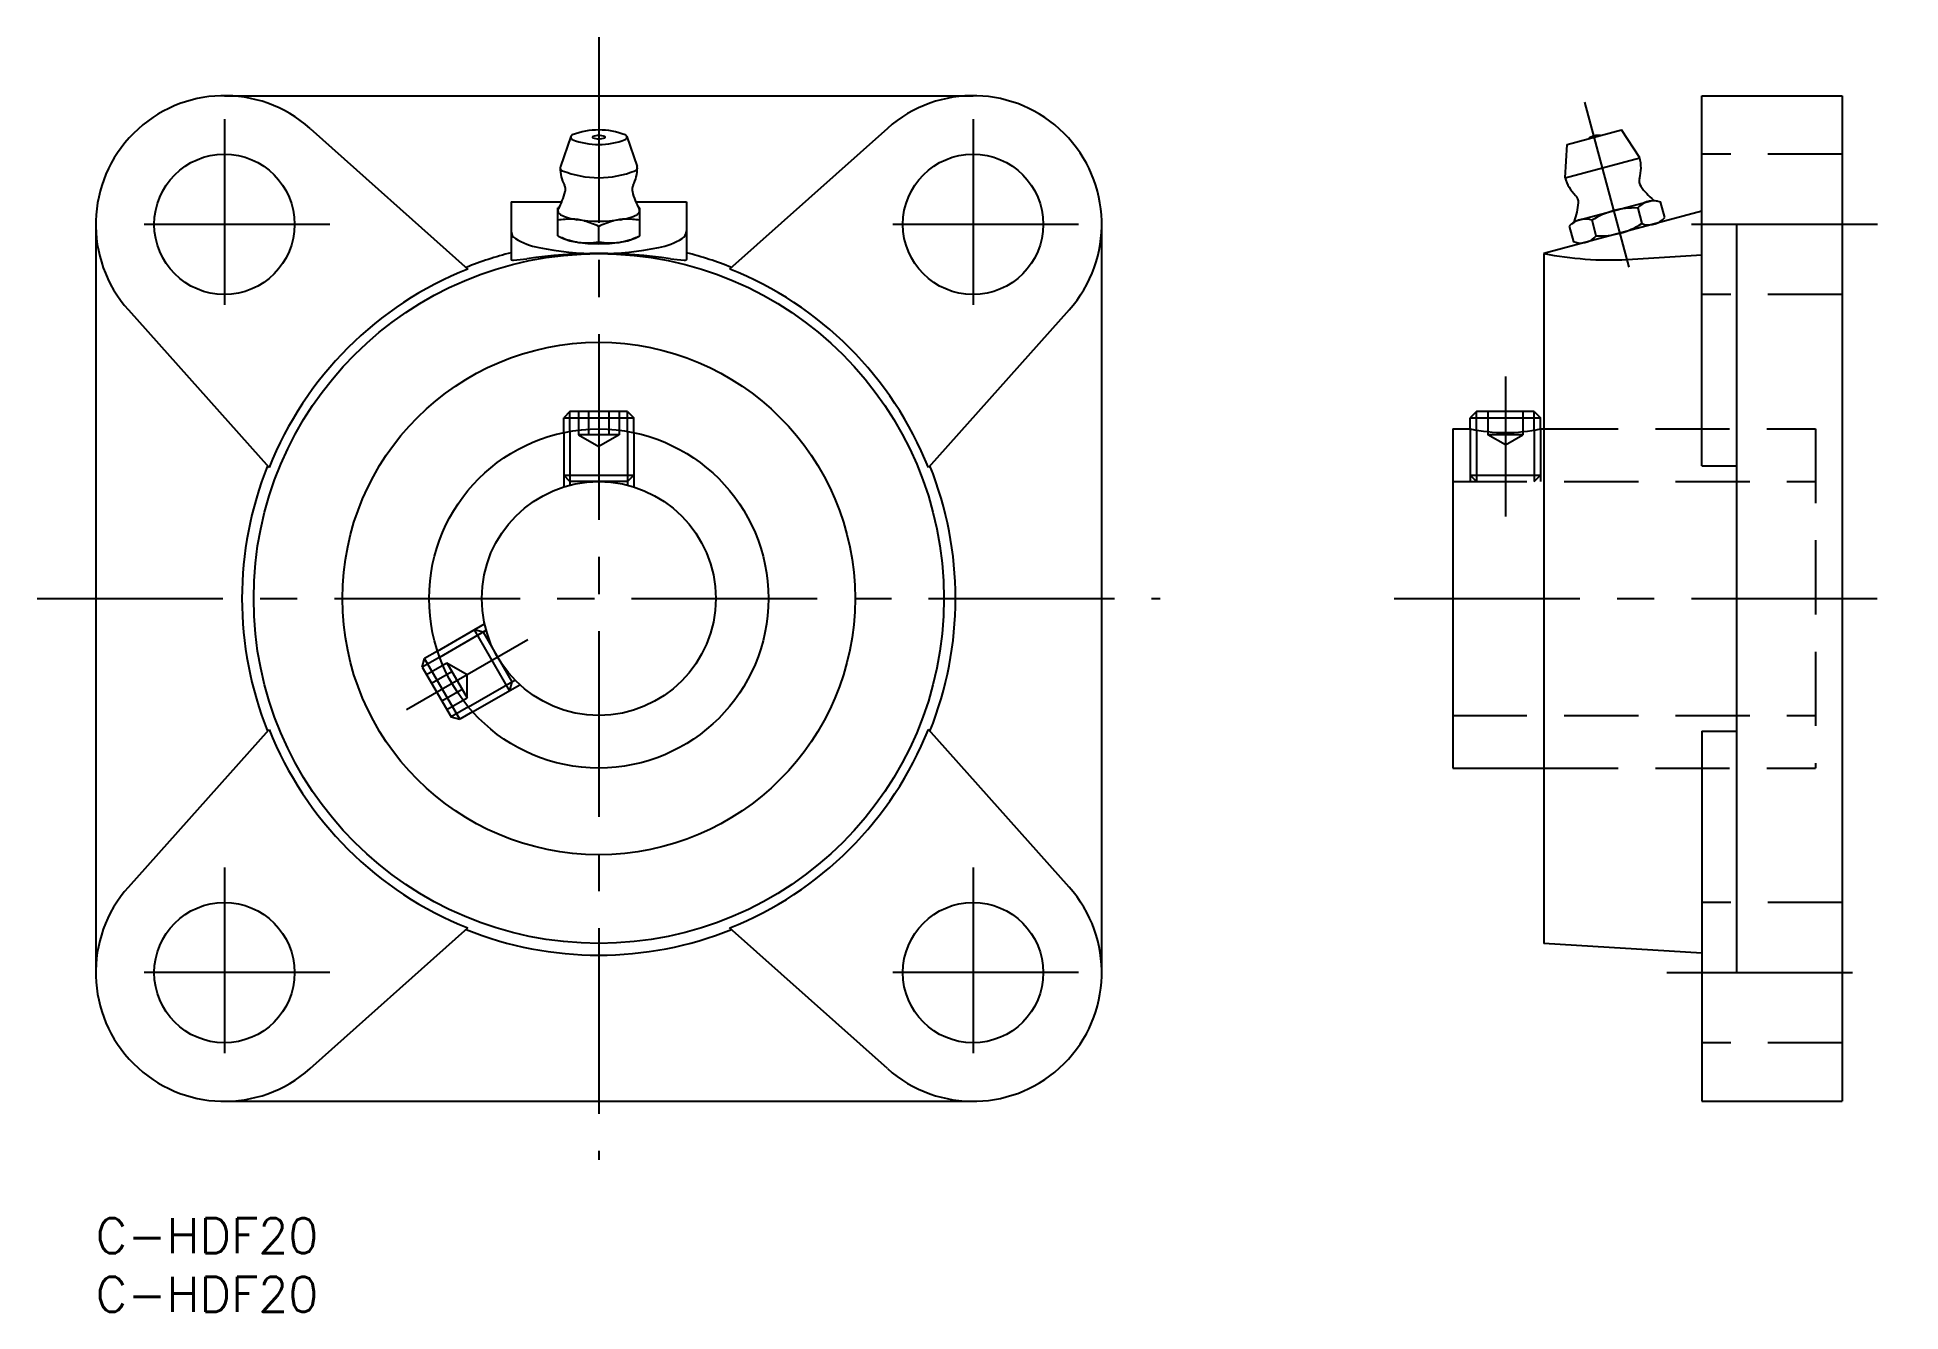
# Model space of a CAD drawing. Extents: x -5 to 154, y -8 to 101.
import ezdxf

# ---------------------------------------------------------------- set-up
doc = ezdxf.new("R2010")
doc.units = 0
doc.header["$LTSCALE"] = 0.5
doc.linetypes.add('CENTER', pattern=[50.8, 31.75, -6.35, 6.35, -6.35])
doc.linetypes.add('DASHED', pattern=[19.05, 12.7, -6.35])
for name, color, linetype in [('MSM_CENTER', 1, 'CENTER'), ('MSM_CONTINUOUS', 7, 'CONTINUOUS'), ('MSM_DASHED', 4, 'DASHED'), ('MSM_NARROW', 5, 'CONTINUOUS'), ('MSM_PART_NUMBER', 7, 'CONTINUOUS')]:
    doc.layers.add(name, color=color, linetype=linetype)
doc.styles.get("Standard").update_dxf_attribs({"font": 'txt.shx', "height": 3, "bigfont": 'bigfont.shx'})

# ---------------------------------------------------------------- blocks, each defined once
blk = doc.blocks.new('*U20')
at = {"layer": 'MSM_PART_NUMBER'}
blk.add_text('C-HDF20', height=3, dxfattribs=at).set_placement((0, -3))
blk = doc.blocks.new('*U21')
at = {"layer": 'MSM_PART_NUMBER'}
blk.add_text('C-HDF20', height=3, dxfattribs=at).set_placement((0, -8))

msp = doc.modelspace()

# ---------------------------------------------------------------- linework, layer by layer
at = {"layer": 'MSM_CENTER'}
for p, q in [((43, 101), (43, 5)), ((11, 94), (11, 76)), ((75, 94), (75, 76)), ((131.08, 81.34), (127.3, 95.45)), ((20, 85), (2, 85)), ((84, 85), (66, 85)), ((152.3, 85), (134.3, 85)), ((120.5, 72), (120.5, 60)), ((-5, 53), (91, 53)), ((111, 53), (154.3, 53)), ((26.55, 43.5), (36.94, 49.5)), ((11, 30), (11, 12)), ((75, 30), (75, 12)), ((20, 21), (2, 21)), ((84, 21), (66, 21)), ((134.3, 21), (152.3, 21))]:
    msp.add_line(p, q, dxfattribs=at)
at = {"layer": 'MSM_CONTINUOUS'}
for p, q in [((11, 96), (75, 96)), ((137.3, 64.34), (137.3, 96)), ((137.3, 96), (149.3, 96)), ((149.3, 96), (149.3, 10)), ((18.32, 93.21), (31.81, 81.18)), ((40.61, 92.52), (39.72, 89.95)), ((45.39, 92.52), (46.28, 89.95)), ((67.68, 93.21), (54.19, 81.18)), ((125.78, 91.83), (130.42, 93.07)), ((131.99, 90.7), (130.42, 93.07)), ((125.61, 88.99), (125.78, 91.83)), ((125.61, 88.99), (131.99, 90.7)), ((35.5, 86.92), (35.5, 82)), ((35.5, 86.92), (39.84, 86.92)), ((39.62, 86.45), (39.5, 86.4)), ((39.5, 84.02), (39.5, 86.4)), ((46.16, 86.92), (50.5, 86.92)), ((46.5, 86.4), (46.38, 86.45)), ((46.5, 84.02), (46.5, 86.4)), ((50.5, 86.92), (50.5, 82)), ((137.3, 86.12), (123.8, 82.5)), ((126.4, 85.27), (133.16, 87.08)), ((131.82, 86.39), (132.17, 85.07)), ((133.16, 87.08), (133.77, 86.92)), ((134.12, 85.59), (133.77, 86.92)), ((0, 85), (0, 21)), ((43, 83.5), (43, 84.83)), ((86, 21), (86, 85)), ((126.4, 85.27), (125.96, 84.83)), ((125.96, 84.83), (126.32, 83.5)), ((128.27, 84.02), (127.91, 85.35)), ((133.68, 85.15), (134.12, 85.59)), ((140.3, 21), (140.3, 85)), ((39.5, 84.02), (39.9, 83.82)), ((46.1, 83.82), (46.5, 84.02)), ((126.92, 83.34), (126.32, 83.5)), ((123.8, 82.5), (123.8, 23.5)), ((130.91, 81.98), (137.3, 82.38)), ((2.79, 77.68), (14.82, 64.19)), ((83.21, 77.68), (71.18, 64.19)), ((40.54, 69), (40, 68.46)), ((45.46, 69), (40.54, 69)), ((45.46, 69), (46, 68.46)), ((118.04, 69), (117.5, 68.46)), ((122.96, 69), (118.04, 69)), ((122.96, 69), (123.5, 68.46)), ((40, 67.19), (40, 68.46)), ((40, 68.46), (46, 68.46)), ((46, 67.19), (46, 68.46)), ((116, 67.5), (117.5, 67.5)), ((116, 67.5), (116, 38.5)), ((117.5, 67.5), (117.5, 68.46)), ((117.5, 68.46), (123.5, 68.46)), ((123.5, 67.5), (123.5, 68.46)), ((123.5, 67.5), (123.8, 67.5)), ((137.3, 64.34), (140.3, 64.34)), ((27.91, 47.13), (28.11, 47.87)), ((29.21, 48.5), (28.11, 47.87)), ((31.11, 42.67), (28.11, 47.87)), ((27.91, 47.13), (30.37, 42.87)), ((32.21, 43.31), (31.11, 42.67)), ((2.79, 28.32), (14.82, 41.81)), ((30.37, 42.87), (31.11, 42.67)), ((83.21, 28.32), (71.18, 41.81)), ((137.3, 41.66), (137.3, 10)), ((137.3, 41.66), (140.3, 41.66)), ((116, 38.5), (123.8, 38.5)), ((18.32, 12.79), (31.81, 24.82)), ((67.68, 12.79), (54.19, 24.82)), ((137.3, 22.68), (123.8, 23.5)), ((11, 10), (75, 10)), ((137.3, 10), (149.3, 10))]:
    msp.add_line(p, q, dxfattribs=at)
for centre, radius in [((11, 85), 6), ((75, 85), 6), ((43, 53), 29.5), ((43, 53), 21.91), ((43, 53), 14.5), ((43, 53), 10), ((11, 21), 6), ((75, 21), 6)]:
    msp.add_circle(centre, radius, dxfattribs=at)
for centre, radius, start, end in [((11, 85), 11, 48.2652, 221.7348), ((75, 85), 11, 318.2652, 131.7348), ((40.82, 92.45), 0.217, 110.9913, 249.0087), ((43, 86.76), 6.31, 69.0087, 110.9913), ((42.5, 92.45), 0.0549, 111.7239, 248.2761), ((43, 91.2), 1.4, 68.2761, 111.7239), ((43, 93.71), 1.4, 248.2761, 291.7239), ((43.5, 92.45), 0.0549, 291.7239, 68.2761), ((45.18, 92.45), 0.217, 290.9913, 69.0087), ((128.49, 91.02), 1.59, 84.555, 125.445), ((43, 98.14), 6.31, 249.0087, 290.9913), ((39.99, 89.85), 0.287, 160.8164, 248.3073), ((43, 89.84), 3.3, 180, 206.9649), ((43, 97.43), 8.44, 248.3073, 291.6927), ((43, 89.84), 3.3, 333.0351, 360), ((46.01, 89.85), 0.287, 291.6927, 19.1836), ((128.8, 89.84), 3.3, 344.0324, 15), ((34.3, 89.23), 6, 330.7801, 346.1981), ((39.35, 87.98), 0.8, 346.1981, 26.9649), ((46.65, 87.98), 0.8, 153.0351, 193.8019), ((51.7, 89.23), 6, 193.8019, 209.2199), ((128.8, 89.84), 3.3, 195, 225.9676), ((132.74, 88.72), 0.8, 164.0324, 214.7836), ((137.01, 91.68), 6, 214.7836, 230.1039), ((39.76, 86.17), 0.26, 151.0928, 179.0798), ((39.88, 86.17), 0.375, 179.7944, 245.2061), ((46.12, 86.17), 0.375, 294.758, 0), ((46.24, 86.17), 0.26, 0.6031, 28.9143), ((120.77, 87.33), 6, 339.8961, 355.2164), ((125.95, 86.9), 0.8, 355.2164, 45.9676), ((131.51, 79.71), 6.69, 87.412, 122.588), ((133.17, 85.23), 1.79, 79.3842, 139.3842), ((36.27, 84.44), 0.77, 180, 239.4163), ((40.54, 79.61), 5.83, 88.5516, 100.2343), ((41.93, 90.62), 5.28, 245.2061, 261.5493), ((40.57, 80.82), 4.63, 75.1153, 88.5516), ((43, 97.82), 12.55, 261.5493, 278.4507), ((39.95, 78.48), 7.04, 64.3047, 75.1153), ((46.05, 78.48), 7.04, 104.8847, 115.6953), ((45.43, 80.82), 4.63, 91.4484, 104.8847), ((44.07, 90.62), 5.28, 278.4507, 294.7913), ((45.46, 79.61), 5.83, 79.7657, 91.4484), ((49.73, 84.44), 0.77, 300.5837, 0), ((127.32, 83.66), 1.79, 70.6158, 130.6158), ((128.57, 90.7), 6.69, 267.412, 302.588), ((132.76, 86.75), 1.79, 250.6158, 310.6158), ((39.14, 89.31), 6.42, 239.4163, 258.5911), ((43, 108.41), 25.91, 258.5911, 281.4089), ((42.63, 90.54), 7.23, 244.3292, 252.805), ((41.93, 88.69), 5.28, 247.3648, 261.5493), ((41.99, 88.45), 5.04, 252.805, 271.0768), ((43, 95.89), 12.55, 261.5493, 278.4507), ((41.97, 89.1), 5.69, 271.0768, 280.3817), ((44.03, 89.1), 5.69, 259.6183, 268.9232), ((44.01, 88.45), 5.04, 268.9232, 287.195), ((44.07, 88.69), 5.28, 278.4507, 292.6352), ((43.37, 90.54), 7.23, 287.195, 295.6708), ((46.86, 89.31), 6.42, 281.4089, 300.5837), ((126.91, 85.19), 1.79, 259.3842, 319.3842), ((43, 53), 30.5, 104.2351, 111.8311), ((35.54, 82), 0.0379, 185.5038, 253.637), ((35.69, 82.53), 0.589, 253.5418, 271.5247), ((35.3, 92.65), 10.71, 272.1751, 278.3807), ((43, 40.4), 42.1, 81.6193, 98.3807), ((50.7, 92.65), 10.71, 261.6193, 267.8249), ((50.31, 82.53), 0.589, 268.4753, 286.4582), ((50.46, 82), 0.0379, 286.363, 354.4962), ((43, 53), 30.5, 68.1689, 75.7649), ((129.49, 111.41), 29.46, 258.8573, 272.7485), ((43, 53), 30.32, 111.6602, 158.3398), ((43, 53), 30.32, 21.6602, 68.3398), ((120.5, 81.69), 14.5, 258.0595, 281.9405), ((43, 53), 30.5, 158.1689, 201.8311), ((43, 53), 30.5, 338.1689, 21.8311), ((43, 53), 30.32, 201.6602, 248.3398), ((43, 53), 30.32, 291.6602, 338.3398), ((11, 21), 11, 138.2652, 311.7348), ((75, 21), 11, 228.2652, 41.7348), ((43, 53), 30.5, 248.1689, 291.8311)]:
    msp.add_arc(centre, radius, start, end, dxfattribs=at)
at = {"layer": 'MSM_DASHED'}
for p, q in [((149.3, 91), (137.3, 91)), ((149.3, 79), (137.3, 79)), ((41.27, 69), (41.27, 67)), ((42.13, 69), (42.13, 67)), ((43.87, 69), (43.87, 67)), ((44.73, 69), (44.73, 67)), ((119, 69), (119, 67)), ((120.5, 69), (120.5, 67)), ((122, 69), (122, 67)), ((40, 67.19), (40, 62.54)), ((40.54, 67.29), (40.54, 62.69)), ((44.73, 67), (41.27, 67)), ((41.27, 67), (43, 66)), ((44.73, 67), (43, 66)), ((45.46, 67.29), (45.46, 62.69)), ((46, 67.19), (46, 62.54)), ((117.5, 67.5), (117.5, 63)), ((118.04, 67.4), (118.04, 63)), ((122, 67), (119, 67)), ((120.5, 66.13), (119, 67)), ((120.5, 66.13), (122, 67)), ((122.96, 67.4), (122.96, 63)), ((123.5, 67.5), (123.5, 63)), ((123.8, 67.5), (147, 67.5)), ((147, 67.5), (147, 38.5)), ((40.54, 63), (40, 63.54)), ((40, 63.54), (46, 63.54)), ((45.46, 63), (40.54, 63)), ((45.46, 63), (46, 63.54)), ((116, 63), (147, 63)), ((117.5, 63.54), (123.5, 63.54)), ((118.04, 63), (117.5, 63.54)), ((122.96, 63), (123.5, 63.54)), ((29.21, 48.5), (33.24, 50.83)), ((29.4, 47.98), (33.38, 50.28)), ((35.37, 45.13), (32.37, 50.33)), ((33.11, 50.13), (32.37, 50.33)), ((33.11, 50.13), (35.57, 45.87)), ((28.28, 46.5), (30.01, 47.5)), ((28.71, 45.75), (30.44, 46.75)), ((30.01, 47.5), (31.74, 44.5)), ((30.01, 47.5), (31.74, 46.5)), ((31.74, 44.5), (31.74, 46.5)), ((29.58, 44.25), (31.31, 45.25)), ((31.85, 43.73), (35.83, 46.02)), ((32.21, 43.31), (36.24, 45.63)), ((35.57, 45.87), (35.37, 45.13)), ((30.01, 43.5), (31.74, 44.5)), ((116, 43), (147, 43)), ((123.8, 38.5), (147, 38.5)), ((149.3, 27), (137.3, 27)), ((149.3, 15), (137.3, 15))]:
    msp.add_line(p, q, dxfattribs=at)
at = {"layer": 'MSM_NARROW'}
for p, q in [((40.54, 67.29), (40.54, 69)), ((45.46, 67.29), (45.46, 69)), ((118.04, 67.4), (118.04, 69)), ((122.96, 67.4), (122.96, 69)), ((29.4, 47.98), (27.91, 47.13)), ((31.85, 43.73), (30.37, 42.87))]:
    msp.add_line(p, q, dxfattribs=at)

# ---------------------------------------------------------------- block references
at = {"layer": 'MSM_CONTINUOUS'}
for name in ['*U20', '*U21']:
    msp.add_blockref(name, (0, 0), dxfattribs=at)

doc.saveas('drawing.dxf')
